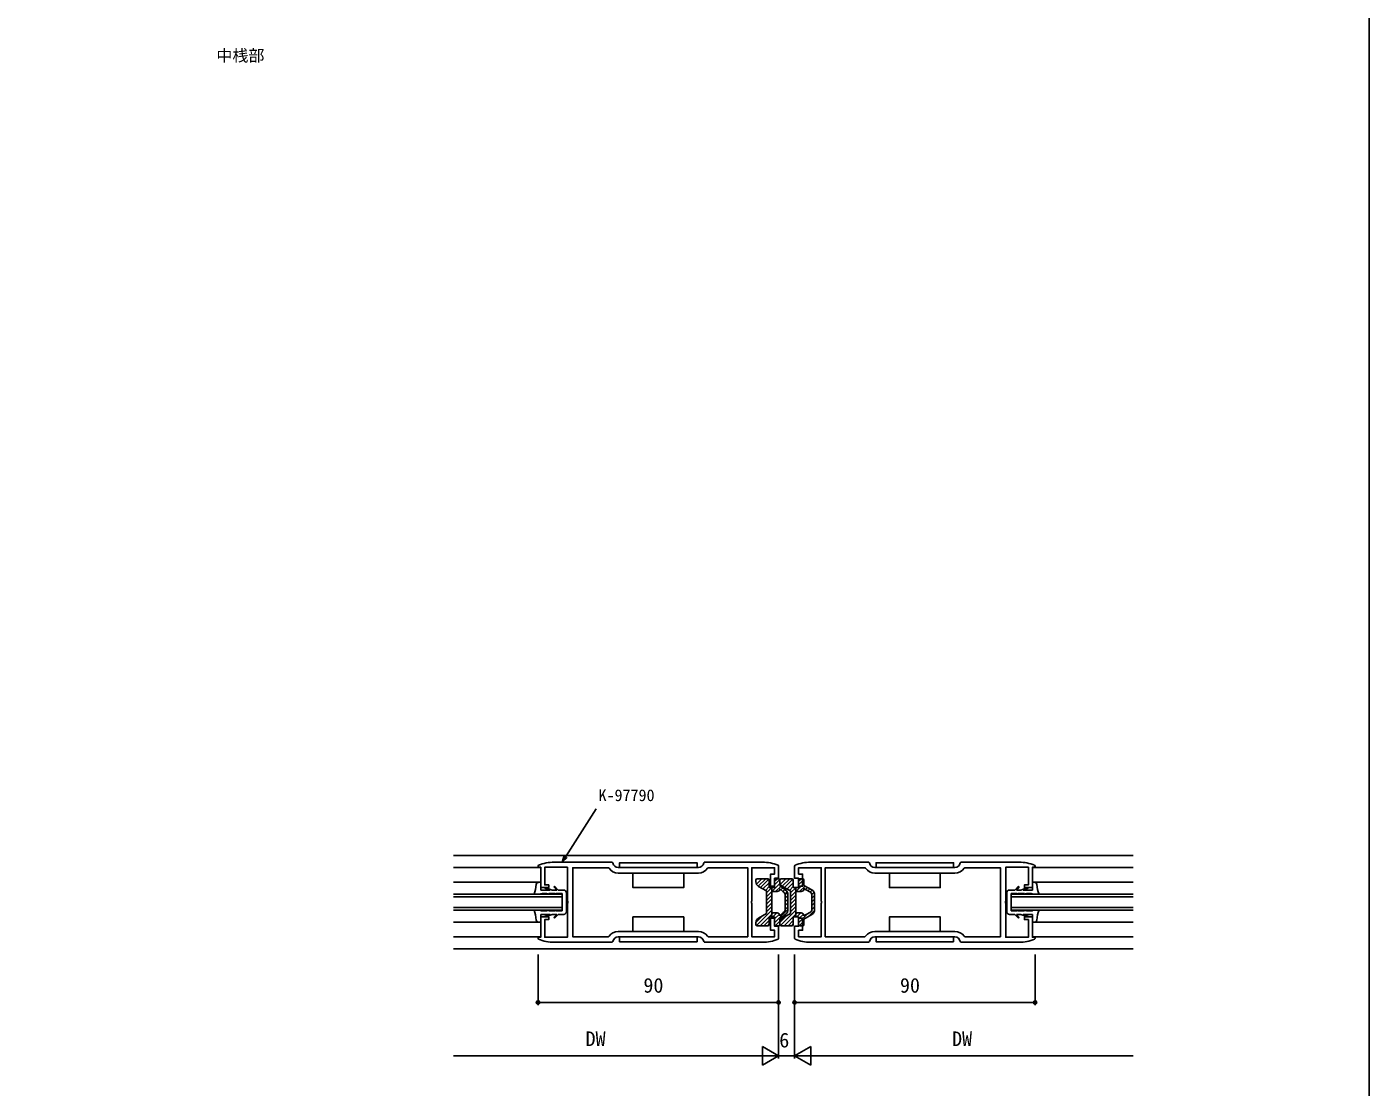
# Model space of a CAD drawing. Units: millimetres, scale not verified. Extents: x -437 to 438, y -681 to 679.
# Drawn here: x -64 to 438, y -149 to 248 of the extents above; entities that cross this region are included whole.
import ezdxf
from ezdxf.enums import TextEntityAlignment as Align

# ---------------------------------------------------------------- set-up
doc = ezdxf.new("R2010")
doc.units = ezdxf.units.MM
doc.header["$LTSCALE"] = 4
for name, color, linetype in [('0-1_USER1', 3, 'Continuous'), ('0-2_YKK_11', 7, 'Continuous'), ('0-3_YKK_12', 2, 'Continuous'), ('0-4_YKK_13', 4, 'Continuous'), ('0-6_YKK_D', 6, 'Continuous'), ('0-7_YKK_ZWAK', 7, 'Continuous')]:
    doc.layers.add(name, color=color, linetype=linetype)
doc.styles.add('ＭＳ ゴシック', font='')
doc.styles.get('ＭＳ ゴシック').set_extended_font_data('MS Gothic')

msp = doc.modelspace()

# ---------------------------------------------------------------- linework, layer by layer
at = {"layer": '0-2_YKK_11'}
for p, q in [((157.3, -66.9), (187.3, -66.9)), ((157.3, -69), (187.3, -69)), ((283.3, -66.9), (253.3, -66.9)), ((283.3, -69), (253.3, -69)), ((187.3, -90.8), (157.3, -90.8)), ((187.3, -92.9), (157.3, -92.9)), ((253.3, -90.8), (283.3, -90.8)), ((253.3, -92.9), (283.3, -92.9))]:
    msp.add_line(p, q, dxfattribs=at)
for points in [[(133.3, -64.9), (155.019, -64.9), (155.317, -65.161)], [(189.283, -65.161), (189.58, -64.9), (211.3, -64.9)], [(251.317, -65.161), (251.02, -64.9), (229.3, -64.9)], [(307.3, -64.9), (285.58, -64.9), (285.283, -65.161)], [(127.483, -93.726), (127.3, -93.45), (127.3, -93), (128.3, -93), (128.3, -85.4), (131.3, -85.4), (131.3, -86.4), (129.8, -86.4), (129.8, -93), (138.3, -93), (138.3, -80.358), (138.42, -80.175), (138.42, -79.625), (138.3, -79.442), (138.3, -66.8), (129.8, -66.8), (129.8, -73.4), (131.3, -73.4), (131.3, -74.4), (128.3, -74.4), (128.3, -66.8), (127.3, -66.8), (127.3, -66.35), (127.483, -66.074)], [(153.863, -92.664), (153.612, -92.8), (140.3, -92.8), (140.3, -67), (153.612, -67), (153.863, -67.136)], [(190.736, -67.136), (190.987, -67), (205.8, -67), (205.8, -92.8), (190.987, -92.8), (190.736, -92.664)], [(217.116, -66.074), (217.3, -66.35), (217.3, -70.9), (215.8, -70.9), (215.8, -73.9), (214.3, -73.9), (214.3, -69.4), (215.8, -69.4), (215.8, -67), (207.3, -67), (207.3, -79.442), (207.18, -79.625), (207.18, -80.175), (207.3, -80.358), (207.3, -92.8), (215.8, -92.8), (215.8, -90.4), (214.3, -90.4), (214.3, -85.9), (215.8, -85.9), (215.8, -88.9), (217.3, -88.9), (217.3, -93.45), (217.116, -93.726)], [(223.484, -66.074), (223.3, -66.35), (223.3, -70.9), (224.8, -70.9), (224.8, -73.9), (226.3, -73.9), (226.3, -69.4), (224.8, -69.4), (224.8, -67), (233.3, -67), (233.3, -79.442), (233.42, -79.625), (233.42, -80.175), (233.3, -80.358), (233.3, -92.8), (224.8, -92.8), (224.8, -90.4), (226.3, -90.4), (226.3, -85.9), (224.8, -85.9), (224.8, -88.9), (223.3, -88.9), (223.3, -93.45), (223.484, -93.726)], [(249.864, -67.136), (249.612, -67), (234.8, -67), (234.8, -92.8), (249.612, -92.8), (249.864, -92.664)], [(286.736, -92.664), (286.988, -92.8), (300.3, -92.8), (300.3, -67), (286.988, -67), (286.736, -67.136)], [(313.116, -93.726), (313.3, -93.45), (313.3, -93), (312.3, -93), (312.3, -85.4), (309.3, -85.4), (309.3, -86.4), (310.8, -86.4), (310.8, -93), (302.3, -93), (302.3, -80.358), (302.18, -80.175), (302.18, -79.625), (302.3, -79.442), (302.3, -66.8), (310.8, -66.8), (310.8, -73.4), (309.3, -73.4), (309.3, -74.4), (312.3, -74.4), (312.3, -66.8), (313.3, -66.8), (313.3, -66.35), (313.116, -66.074)], [(155.317, -94.639), (155.019, -94.9), (133.3, -94.9)], [(211.3, -94.9), (189.58, -94.9), (189.283, -94.639)], [(229.3, -94.9), (251.02, -94.9), (251.317, -94.639)], [(285.283, -94.639), (285.58, -94.9), (307.3, -94.9)]]:
    msp.add_lwpolyline(points, dxfattribs=at)
for centre, radius, start, end in [((133.3, -79.9), 15, 90, 112.81489), ((157.3, -64.9), 2, 187.49472, 270.00002), ((187.3, -64.9), 2, 269.99998, 352.50528), ((211.3, -79.9), 15, 67.18511, 90), ((229.3, -79.9), 15, 90, 112.81489), ((253.3, -64.9), 2, 187.49472, 270.00002), ((283.3, -64.9), 2, 269.99998, 352.50528), ((307.3, -79.9), 15, 67.18511, 90), ((157.3, -64.9), 4.1, 213.05574, 270.00001), ((187.3, -64.9), 4.1, 269.99999, 326.94426), ((253.3, -64.9), 4.1, 213.05574, 270.00001), ((283.3, -64.9), 4.1, 269.99999, 326.94426), ((133.3, -79.9), 15, 247.18511, 270), ((157.3, -94.9), 4.1, 89.99999, 146.94426), ((157.3, -94.9), 2, 89.99998, 172.50528), ((187.3, -94.9), 4.1, 33.05574, 90.00001), ((187.3, -94.9), 2, 7.49472, 90.00002), ((211.3, -79.9), 15, 270, 292.81489), ((229.3, -79.9), 15, 247.18511, 270), ((253.3, -94.9), 4.1, 89.99999, 146.94426), ((253.3, -94.9), 2, 89.99998, 172.50528), ((283.3, -94.9), 4.1, 33.05574, 90.00001), ((283.3, -94.9), 2, 7.49472, 90.00002), ((307.3, -79.9), 15, 270, 292.81489)]:
    msp.add_arc(centre, radius, start, end, dxfattribs=at)
at = {"layer": '0-3_YKK_12'}
for p, q in [((95.697, -62.401), (349.973, -62.401)), ((95.697, -66.901), (128.223, -66.901)), ((349.973, -66.901), (312.376, -66.901)), ((95.697, -72.4), (128.3, -72.4)), ((349.973, -72.4), (312.3, -72.4)), ((95.697, -76.9), (136.303, -76.9)), ((136.303, -77.9), (95.697, -77.9)), ((136.303, -76.9), (136.303, -82.9)), ((349.973, -76.9), (304.296, -76.9)), ((304.296, -76.9), (304.296, -82.9)), ((304.296, -77.9), (349.973, -77.9)), ((95.697, -81.9), (136.303, -81.9)), ((136.303, -82.9), (95.697, -82.9)), ((349.973, -81.9), (304.296, -81.9)), ((304.296, -82.9), (349.973, -82.9)), ((128.3, -87.4), (95.697, -87.4)), ((312.3, -87.4), (349.973, -87.4)), ((95.697, -92.901), (128.224, -92.901)), ((349.973, -92.901), (312.376, -92.901)), ((349.973, -97.401), (95.697, -97.401))]:
    msp.add_line(p, q, dxfattribs=at)
at = {"layer": '0-4_YKK_13'}
for p, q in [((126.363, -75.147), (126.658, -73.227)), ((128.3, -72.4), (127.643, -72.4)), ((128.303, -75.35), (128.3, -72.4)), ((129.879, -74.592), (130.087, -74.381)), ((129.879, -74.592), (131.803, -75.35)), ((132.644, -75.35), (130.087, -74.381)), ((133.203, -74.18), (133.483, -73.9)), ((133.203, -74.18), (134.303, -75.35)), ((134.852, -75.35), (133.486, -73.897)), ((208.804, -71.6), (208.804, -72.236)), ((209.022, -73.146), (211.068, -71.1)), ((209.303, -71.1), (213.303, -71.1)), ((209.687, -73.896), (212.483, -71.1)), ((209.804, -73.968), (212.804, -75.7)), ((210.58, -74.417), (213.7, -71.297)), ((211.477, -74.934), (213.803, -72.608)), ((212.373, -75.452), (213.803, -74.022)), ((212.803, -77.85), (217.803, -72.85)), ((212.803, -76.436), (214.839, -74.4)), ((213.804, -71.6), (213.804, -74.4)), ((213.804, -74.4), (215.804, -74.4)), ((214.804, -79.9), (214.804, -74.4)), ((215.803, -72.022), (216.725, -71.1)), ((215.803, -73.436), (217.782, -71.457)), ((215.804, -71.6), (215.804, -74.4)), ((216.168, -75.9), (218.23, -73.838)), ((216.303, -71.1), (217.303, -71.1)), ((217.8, -71.6), (217.8, -72.236)), ((217.804, -71.6), (217.804, -73.591)), ((217.804, -73.591), (220.095, -75.527)), ((217.804, -74.9), (219.053, -76.044)), ((218.019, -73.146), (220.065, -71.1)), ((218.21, -75.272), (218.935, -74.547)), ((218.3, -71.1), (222.3, -71.1)), ((218.683, -73.896), (221.479, -71.1)), ((218.8, -73.968), (221.8, -75.7)), ((218.948, -75.948), (219.702, -75.195)), ((219.577, -74.417), (222.697, -71.297)), ((220.474, -74.934), (222.8, -72.608)), ((221.37, -75.452), (222.8, -74.022)), ((221.8, -77.85), (226.8, -72.85)), ((221.8, -76.436), (223.836, -74.4)), ((222.8, -71.6), (222.8, -74.4)), ((222.8, -74.4), (224.8, -74.4)), ((223.8, -79.9), (223.8, -74.4)), ((224.8, -72.022), (225.722, -71.1)), ((224.8, -73.436), (226.778, -71.457)), ((224.8, -71.6), (224.8, -74.4)), ((225.164, -75.9), (227.227, -73.838)), ((225.3, -71.1), (226.3, -71.1)), ((226.8, -71.6), (226.8, -73.591)), ((226.8, -73.591), (229.8, -75.323)), ((226.8, -74.745), (229.05, -76.044)), ((226.8, -74.745), (226.8, -74.9)), ((227.391, -75.087), (228.124, -74.355)), ((228.288, -75.605), (229.02, -74.873)), ((305.747, -75.35), (307.113, -73.897)), ((307.396, -74.18), (306.296, -75.35)), ((307.396, -74.18), (307.116, -73.9)), ((307.955, -75.35), (310.512, -74.381)), ((310.72, -74.592), (308.796, -75.35)), ((310.72, -74.592), (310.512, -74.381)), ((312.296, -75.35), (312.3, -72.4)), ((312.3, -72.4), (312.956, -72.4)), ((314.236, -75.147), (313.941, -73.227)), ((125.803, -76.9), (128.045, -76.9)), ((131.803, -75.35), (128.303, -75.35)), ((128.803, -76.65), (130.535, -76.65)), ((131.535, -76.9), (130.535, -76.65)), ((132.303, -76.9), (131.303, -76.65)), ((131.303, -76.65), (133.615, -76.65)), ((132.303, -76.9), (131.535, -76.9)), ((134.303, -75.35), (132.644, -75.35)), ((134.315, -76.9), (133.615, -76.65)), ((134.103, -76.65), (136.303, -76.65)), ((136.903, -75.35), (134.852, -75.35)), ((136.303, -83.15), (136.303, -76.65)), ((137.903, -76.35), (137.903, -83.45)), ((212.803, -79.265), (214.804, -77.264)), ((212.803, -80.679), (214.804, -78.678)), ((212.803, -82.093), (214.804, -80.093)), ((212.804, -79.9), (212.804, -75.7)), ((212.804, -79.9), (212.804, -84.1)), ((214.804, -75.9), (216.804, -75.9)), ((214.804, -79.9), (214.804, -85.4)), ((219.756, -76.968), (220.582, -76.142)), ((219.804, -78.335), (220.803, -77.336)), ((219.804, -77.343), (219.804, -79.9)), ((219.804, -79.75), (220.803, -78.75)), ((219.804, -82.457), (219.804, -79.9)), ((219.804, -81.163), (220.803, -80.164)), ((220.804, -77.055), (220.804, -79.9)), ((220.804, -82.745), (220.804, -79.9)), ((221.8, -79.9), (221.8, -75.7)), ((221.8, -79.265), (223.8, -77.264)), ((221.8, -80.679), (223.8, -78.678)), ((221.8, -79.9), (221.8, -84.1)), ((221.8, -82.093), (223.8, -80.093)), ((223.8, -75.9), (225.8, -75.9)), ((223.8, -79.9), (223.8, -85.4)), ((229.185, -76.122), (229.913, -75.394)), ((229.752, -76.968), (230.579, -76.142)), ((229.8, -78.335), (230.8, -77.336)), ((229.8, -77.343), (229.8, -79.9)), ((229.8, -79.75), (230.8, -78.75)), ((229.8, -82.457), (229.8, -79.9)), ((229.8, -81.164), (230.8, -80.164)), ((230.8, -77.055), (230.8, -79.9)), ((230.8, -82.745), (230.8, -79.9)), ((302.696, -76.35), (302.696, -83.45)), ((303.696, -75.35), (305.747, -75.35)), ((304.296, -83.15), (304.296, -76.65)), ((306.496, -76.65), (304.296, -76.65)), ((306.284, -76.9), (306.985, -76.65)), ((306.296, -75.35), (307.955, -75.35)), ((309.296, -76.65), (306.985, -76.65)), ((308.296, -76.9), (309.296, -76.65)), ((308.296, -76.9), (309.065, -76.9)), ((308.796, -75.35), (312.296, -75.35)), ((309.065, -76.9), (310.065, -76.65)), ((311.796, -76.65), (310.065, -76.65)), ((314.796, -76.9), (312.554, -76.9)), ((125.803, -82.9), (128.045, -82.9)), ((126.363, -84.653), (126.658, -86.573)), ((128.303, -84.45), (128.3, -87.4)), ((131.803, -84.45), (128.303, -84.45)), ((128.803, -83.15), (130.535, -83.15)), ((129.88, -85.209), (131.803, -84.45)), ((129.88, -85.209), (130.087, -85.419)), ((132.645, -84.45), (130.087, -85.419)), ((131.535, -82.9), (130.535, -83.15)), ((132.303, -82.9), (131.303, -83.15)), ((131.303, -83.15), (133.615, -83.15)), ((132.303, -82.9), (131.535, -82.9)), ((134.303, -84.45), (132.644, -84.45)), ((133.203, -85.62), (134.303, -84.45)), ((134.852, -84.45), (133.486, -85.903)), ((134.315, -82.9), (133.615, -83.15)), ((134.103, -83.15), (136.303, -83.15)), ((136.903, -84.45), (134.852, -84.45)), ((208.804, -87.506), (211.401, -84.91)), ((209.078, -88.647), (214.804, -82.921)), ((209.804, -85.832), (212.804, -84.1)), ((210.439, -88.7), (215.239, -83.9)), ((212.803, -83.507), (214.804, -81.507)), ((214.804, -83.9), (216.804, -83.9)), ((215.153, -85.4), (216.653, -83.9)), ((215.803, -87.578), (220.797, -82.584)), ((215.803, -86.164), (217.63, -84.337)), ((217.8, -87.506), (220.397, -84.91)), ((217.804, -85.055), (219.054, -83.756)), ((217.804, -86.209), (220.095, -84.273)), ((217.804, -85.055), (217.804, -84.9)), ((218.075, -88.647), (223.8, -82.921)), ((218.8, -85.832), (221.8, -84.1)), ((219.435, -88.7), (224.235, -83.9)), ((219.798, -82.583), (220.803, -81.578)), ((221.8, -83.507), (223.8, -81.507)), ((223.8, -83.9), (225.8, -83.9)), ((224.15, -85.4), (225.65, -83.9)), ((224.8, -86.164), (226.627, -84.337)), ((224.8, -87.578), (228.038, -84.34)), ((226.8, -85.055), (229.05, -83.756)), ((226.8, -86.209), (229.8, -84.477)), ((226.8, -85.055), (226.8, -84.9)), ((228.653, -85.139), (230.782, -83.011)), ((229.795, -82.583), (230.8, -81.578)), ((303.696, -84.45), (305.747, -84.45)), ((306.496, -83.15), (304.296, -83.15)), ((305.747, -84.45), (307.113, -85.903)), ((306.284, -82.9), (306.985, -83.15)), ((307.396, -85.62), (306.296, -84.45)), ((306.296, -84.45), (307.955, -84.45)), ((309.296, -83.15), (306.985, -83.15)), ((307.955, -84.45), (310.512, -85.419)), ((308.296, -82.9), (309.065, -82.9)), ((308.296, -82.9), (309.296, -83.15)), ((308.796, -84.45), (312.296, -84.45)), ((310.72, -85.209), (308.796, -84.45)), ((309.065, -82.9), (310.065, -83.15)), ((311.796, -83.15), (310.065, -83.15)), ((310.72, -85.209), (310.512, -85.419)), ((312.296, -84.45), (312.3, -87.4)), ((314.796, -82.9), (312.554, -82.9)), ((314.236, -84.653), (313.941, -86.573)), ((128.3, -87.4), (127.643, -87.4)), ((133.203, -85.62), (133.483, -85.9)), ((208.804, -88.2), (208.804, -87.564)), ((209.303, -88.7), (213.303, -88.7)), ((211.853, -88.7), (213.803, -86.75)), ((213.267, -88.7), (213.803, -88.164)), ((213.804, -85.4), (215.804, -85.4)), ((213.804, -88.2), (213.804, -85.4)), ((215.804, -88.2), (215.804, -85.4)), ((216.127, -88.668), (217.803, -86.993)), ((216.303, -88.7), (217.303, -88.7)), ((217.8, -88.2), (217.8, -87.564)), ((217.804, -88.2), (217.804, -86.209)), ((218.3, -88.7), (222.3, -88.7)), ((220.85, -88.7), (222.8, -86.75)), ((222.264, -88.7), (222.8, -88.164)), ((222.8, -85.4), (224.8, -85.4)), ((222.8, -88.2), (222.8, -85.4)), ((224.8, -88.2), (224.8, -85.4)), ((225.124, -88.668), (226.8, -86.993)), ((225.3, -88.7), (226.3, -88.7)), ((226.8, -88.2), (226.8, -86.209)), ((307.396, -85.62), (307.116, -85.9)), ((312.3, -87.4), (312.956, -87.4))]:
    msp.add_line(p, q, dxfattribs=at)
for points in [[(157.8, -66.9), (186.8, -66.9), (186.8, -65.1), (157.8, -65.1)], [(282.8, -66.9), (253.8, -66.9), (253.8, -65.1), (282.8, -65.1)], [(157.8, -94.7), (186.8, -94.7), (186.8, -92.9), (157.8, -92.9)], [(282.8, -94.7), (253.8, -94.7), (253.8, -92.9), (282.8, -92.9)]]:
    msp.add_lwpolyline(points, close=True, dxfattribs=at)
for points in [[(181.8, -69.1), (181.8, -74.4), (162.8, -74.4), (162.8, -69.1)], [(258.8, -69.1), (258.8, -74.4), (277.8, -74.4), (277.8, -69.1)], [(126.363, -75.147), (126.121, -76.037), (125.803, -76.9)], [(314.236, -75.147), (314.478, -76.037), (314.796, -76.9)], [(134.315, -76.9), (134.803, -76.9), (134.103, -76.65)], [(306.284, -76.9), (305.796, -76.9), (306.496, -76.65)], [(126.363, -84.653), (126.121, -83.763), (125.803, -82.9)], [(134.315, -82.9), (134.803, -82.9), (134.103, -83.15)], [(306.284, -82.9), (305.796, -82.9), (306.496, -83.15)], [(314.236, -84.653), (314.478, -83.763), (314.796, -82.9)], [(181.8, -90.7), (181.8, -85.4), (162.8, -85.4), (162.8, -90.7)], [(258.8, -90.7), (258.8, -85.4), (277.8, -85.4), (277.8, -90.7)]]:
    msp.add_lwpolyline(points, dxfattribs=at)
for centre, radius, start, end in [((127.643, -73.4), 1, 89.99913, 170.05001), ((209.303, -71.6), 0.5, 90, 180), ((210.804, -72.236), 2, 180, 240.00029), ((213.303, -71.6), 0.5, 0, 90), ((216.303, -71.6), 0.5, 90, 180), ((216.804, -74.9), 1, 270, 359.99913), ((217.303, -71.6), 0.5, 0, 90), ((218.3, -71.6), 0.5, 90, 180), ((219.8, -72.236), 2, 180, 240.00029), ((218.804, -77.055), 2, 0, 59.99985), ((222.3, -71.6), 0.5, 0, 90), ((225.3, -71.6), 0.5, 90, 180), ((225.8, -74.9), 1, 270, 359.99913), ((226.3, -71.6), 0.5, 0, 90), ((228.8, -77.055), 2, 0, 59.99985), ((312.956, -73.4), 1, 9.94999, 90.00087), ((128.8, -77.914), 1.264, 89.87098, 126.64953), ((136.903, -76.35), 1, 0.00087, 89.99913), ((218.304, -77.343), 1.5, 0, 60.00844), ((228.3, -77.343), 1.5, 0, 60.00844), ((303.696, -76.35), 1, 90.00087, 179.99913), ((311.799, -77.914), 1.264, 53.35047, 90.12902), ((128.8, -81.885), 1.264, 233.35074, 270.12928), ((136.903, -83.45), 1, 270.00087, 0), ((216.804, -84.9), 1, 0, 90), ((218.304, -82.457), 1.5, 299.99906, 0), ((218.804, -82.745), 2, 310.20858, 0), ((225.8, -84.9), 1, 0, 90), ((228.3, -82.457), 1.5, 299.99906, 0), ((228.8, -82.745), 2, 300.0008, 0), ((303.696, -83.45), 1, 180, 269.99913), ((311.799, -81.885), 1.264, 269.87072, 306.64926), ((127.643, -86.4), 1, 189.94999, 270.00087), ((209.303, -88.2), 0.5, 180, 270.02798), ((210.804, -87.564), 2, 120.00533, 180), ((213.303, -88.2), 0.5, 270.02798, 0), ((216.303, -88.2), 0.5, 180, 270.02798), ((217.303, -88.2), 0.5, 270.02798, 0), ((219.8, -87.564), 2, 120.00533, 180), ((218.3, -88.2), 0.5, 180, 270.02798), ((222.3, -88.2), 0.5, 270.02798, 0), ((225.3, -88.2), 0.5, 180, 270.02798), ((226.3, -88.2), 0.5, 270.02798, 0), ((312.956, -86.4), 1, 269.99913, 350.05001)]:
    msp.add_arc(centre, radius, start, end, dxfattribs=at)
at = {"layer": '0-6_YKK_D'}
for p, q in [((127.3, -99.401), (127.3, -118.401)), ((217.3, -99.401), (217.3, -138.401)), ((217.3, -99.401), (217.3, -138.401)), ((217.3, -99.401), (217.3, -118.401)), ((223.3, -99.401), (223.3, -138.401)), ((223.3, -99.401), (223.3, -138.401)), ((223.3, -99.401), (223.3, -118.401)), ((313.3, -99.401), (313.3, -118.401)), ((127.3, -117.401), (217.3, -117.401)), ((223.3, -117.401), (313.3, -117.401)), ((217.3, -137.401), (211.238, -133.901)), ((211.238, -133.901), (211.238, -140.901)), ((223.3, -137.401), (229.362, -133.901)), ((229.362, -140.901), (229.362, -133.901)), ((95.697, -137.401), (210.3, -137.401)), ((217.3, -137.401), (205.175, -137.401)), ((217.3, -137.401), (211.238, -140.901)), ((217.3, -137.401), (223.3, -137.401)), ((223.3, -137.401), (229.362, -140.901)), ((223.3, -137.401), (235.424, -137.401)), ((349.973, -137.401), (230.3, -137.401))]:
    msp.add_line(p, q, dxfattribs=at)
for points in [[(136.293, -64.9), (137.665, -62.751), (149.062, -44.9)], [(138.241, -63.118), (136.293, -64.9), (137.089, -62.383)]]:
    msp.add_lwpolyline(points, dxfattribs=at)
for centre in [(127.3, -117.401), (217.3, -117.401), (223.3, -117.401), (313.3, -117.401)]:
    msp.add_circle(centre, 0.637, dxfattribs=at)
at = {"layer": '0-7_YKK_ZWAK'}
msp.add_lwpolyline([(-436.7, -681.4), (438.3, -681.4), (438.3, 643.6)], dxfattribs=at)

# ---------------------------------------------------------------- texts
at = {"layer": '0-1_USER1', "style": 'ＭＳ ゴシック'}
msp.add_text('中桟部', height=4.399, dxfattribs=at).set_placement((6.919, 233.384), align=Align.BOTTOM_LEFT)
at = {"layer": '0-6_YKK_D', "style": 'ＭＳ ゴシック'}
for s, height, p in [('K-97790', 4.399, (149.948, -43.4)), ('90', 5.499, (166.739, -115.401)), ('90', 5.499, (262.739, -115.401)), ('DW', 5.499, (145.093, -135.401)), ('6', 5.499, (217.573, -135.901)), ('DW', 5.499, (282.232, -135.401))]:
    msp.add_text(s, height=height, dxfattribs=at).set_placement(p, align=Align.BOTTOM_LEFT)

doc.saveas('drawing.dxf')
